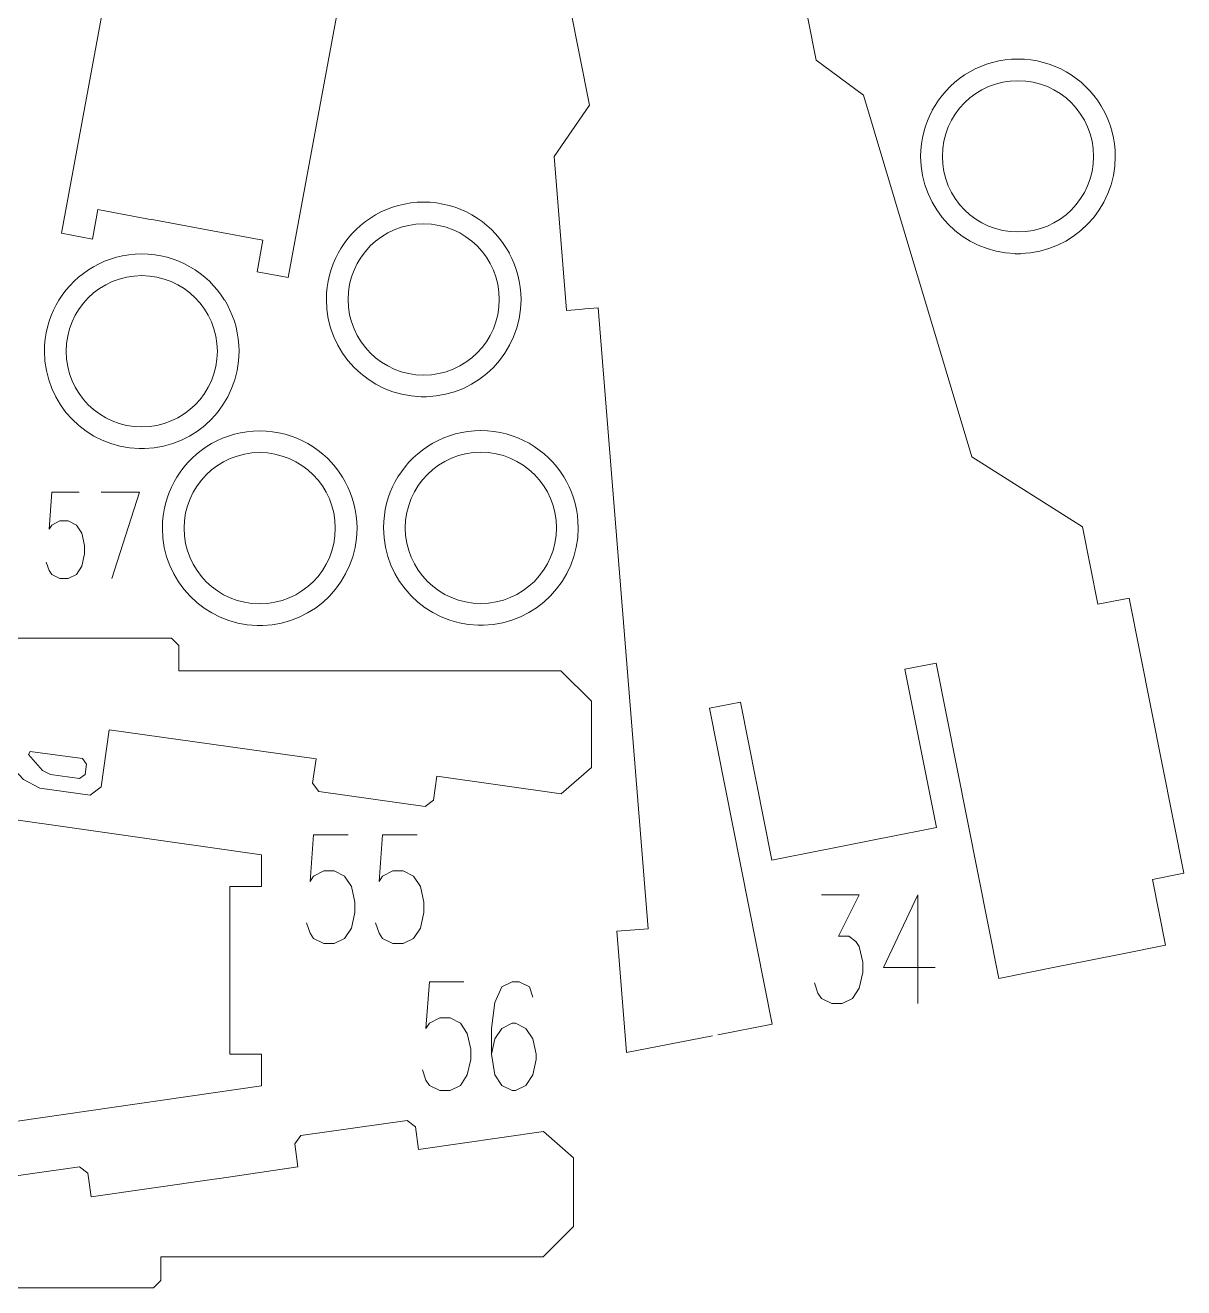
# Model space of a CAD drawing. Header units: millimetres. Extents: x -174 to 177, y -134 to 134.
# Drawn here: x 55.9 to 176.6, y -131.1 to 0.4 of the extents above; entities that cross this region are included whole.
import ezdxf

# ---------------------------------------------------------------- set-up
doc = ezdxf.new("R2010")
doc.units = ezdxf.units.MM
doc.header["$MEASUREMENT"] = 0
doc.layers.add('Layer 1', color=7, linetype='Continuous')

msp = doc.modelspace()

# ---------------------------------------------------------------- linework, layer by layer
at = {"layer": 'Layer 1', "lineweight": 9}
for points, knots in [([(67.8352, 51.3057), (67.8352, 51.3057), (66.4691, 51.398), (66.4691, 51.398), (66.4691, 51.398), (66.4691, 51.398), (66.4683, 51.3864), (66.4683, 51.3864), (66.4683, 51.3864), (66.4683, 51.3864), (66.467, 51.3866), (66.467, 51.3866), (66.467, 51.3866), (66.467, 51.3866), (65.3856, 35.3712), (65.3856, 35.3712), (65.3856, 35.3712), (65.3856, 35.3712), (69.165, 30.0549), (69.165, 30.0549), (69.165, 30.0549), (69.165, 30.0549), (59.6693, -21.305), (59.6693, -21.305), (59.6693, -21.305), (59.6693, -21.305), (62.9163, -21.9053), (62.9163, -21.9053), (62.9163, -21.9053), (62.9163, -21.9053), (63.4822, -18.8443), (63.4822, -18.8443), (63.4822, -18.8443), (63.4822, -18.8443), (68.7391, -19.8162), (68.7391, -19.8162)], [0, 0, 0, 0, 0.1, 0.1, 0.1, 0.1, 0.2, 0.2, 0.2, 0.2, 0.3, 0.3, 0.3, 0.3, 0.4, 0.4, 0.4, 0.4, 0.5, 0.5, 0.5, 0.5, 0.6, 0.6, 0.6, 0.6, 0.7, 0.7, 0.7, 0.7, 0.8, 0.8, 0.8, 0.8, 1, 1, 1, 1]), ([(120.2327, 43.2243), (120.2327, 43.2243), (125.476, 44.2666), (125.476, 44.2666), (125.476, 44.2666), (125.476, 44.2666), (124.8252, 47.5401), (124.8252, 47.5401), (124.8252, 47.5401), (124.8252, 47.5401), (128.0639, 48.1838), (128.0639, 48.1838), (128.0639, 48.1838), (128.0639, 48.1838), (138.2906, -3.2644), (138.2906, -3.2644), (138.2906, -3.2644), (138.2906, -3.2644), (143.2058, -6.9169), (143.2058, -6.9169), (143.2058, -6.9169), (143.2058, -6.9169), (148.6688, -25.1484), (148.6688, -25.1484)], [0, 0, 0, 0, 0.14285714, 0.14285714, 0.14285714, 0.14285714, 0.28571429, 0.28571429, 0.28571429, 0.28571429, 0.42857143, 0.42857143, 0.42857143, 0.42857143, 0.57142857, 0.57142857, 0.57142857, 0.57142857, 0.71428571, 0.71428571, 0.71428571, 0.71428571, 1, 1, 1, 1]), ([(113.6409, -29.2233), (113.6409, -29.2233), (112.2762, -29.3339), (112.2762, -29.3339), (112.2762, -29.3339), (112.2762, -29.3339), (112.2753, -29.3223), (112.2753, -29.3223), (112.2753, -29.3223), (112.2753, -29.3223), (112.274, -29.3225), (112.274, -29.3225), (112.274, -29.3225), (112.274, -29.3225), (110.9781, -13.323), (110.9781, -13.323), (110.9781, -13.323), (110.9781, -13.323), (114.6859, -7.9566), (114.6859, -7.9566), (114.6859, -7.9566), (114.6859, -7.9566), (104.503, 43.2715), (104.503, 43.2715), (104.503, 43.2715), (104.503, 43.2715), (107.7417, 43.9152), (107.7417, 43.9152), (107.7417, 43.9152), (107.7417, 43.9152), (108.3485, 40.8621), (108.3485, 40.8621), (108.3485, 40.8621), (108.3485, 40.8621), (113.5919, 41.9043), (113.5919, 41.9043)], [0, 0, 0, 0, 0.1, 0.1, 0.1, 0.1, 0.2, 0.2, 0.2, 0.2, 0.3, 0.3, 0.3, 0.3, 0.4, 0.4, 0.4, 0.4, 0.5, 0.5, 0.5, 0.5, 0.6, 0.6, 0.6, 0.6, 0.7, 0.7, 0.7, 0.7, 0.8, 0.8, 0.8, 0.8, 1, 1, 1, 1]), ([(75.397, -21.0471), (75.397, -21.0471), (80.6537, -22.019), (80.6537, -22.019), (80.6537, -22.019), (80.6537, -22.019), (80.0469, -25.3009), (80.0469, -25.3009), (80.0469, -25.3009), (80.0469, -25.3009), (83.2939, -25.9012), (83.2939, -25.9012), (83.2939, -25.9012), (83.2939, -25.9012), (92.8304, 25.6794), (92.8304, 25.6794), (92.8304, 25.6794), (92.8304, 25.6794), (97.6962, 29.3974), (97.6962, 29.3974), (97.6962, 29.3974), (97.6962, 29.3974), (100.0501, 37.6538), (100.0501, 37.6538)], [0, 0, 0, 0, 0.14285714, 0.14285714, 0.14285714, 0.14285714, 0.28571429, 0.28571429, 0.28571429, 0.28571429, 0.42857143, 0.42857143, 0.42857143, 0.42857143, 0.57142857, 0.57142857, 0.57142857, 0.57142857, 0.71428571, 0.71428571, 0.71428571, 0.71428571, 1, 1, 1, 1]), ([(167.9338, -7.9826), (166.1495, -5.0873), (162.9503, -3.1569), (159.2997, -3.1569), (159.2997, -3.1569), (155.6491, -3.1569), (152.4499, -5.0873), (150.6656, -7.9826)], [0, 0, 0, 0, 0.33333333, 0.33333333, 0.33333333, 0.33333333, 1, 1, 1, 1]), ([(167.1744, -13.292), (167.1744, -8.943), (163.6487, -5.4173), (159.2996, -5.4173), (159.2996, -5.4173), (154.9506, -5.4173), (151.425, -8.9429), (151.425, -13.2919), (151.425, -13.2919), (151.425, -17.6411), (154.9506, -21.1667), (159.2996, -21.1667), (159.2996, -21.1667), (163.6487, -21.1667), (167.1744, -17.6411), (167.1744, -13.292)], [0, 0, 0, 0, 0.2, 0.2, 0.2, 0.2, 0.4, 0.4, 0.4, 0.4, 0.6, 0.6, 0.6, 0.6, 1, 1, 1, 1]), ([(150.3837, -8.4689), (149.6062, -9.9031), (149.1646, -11.546), (149.1646, -13.292), (149.1646, -13.292), (149.1646, -18.7955), (153.551, -23.2742), (159.0186, -23.4231)], [0, 0, 0, 0, 0.33333333, 0.33333333, 0.33333333, 0.33333333, 1, 1, 1, 1]), ([(159.5808, -23.4231), (165.0484, -23.2742), (169.4348, -18.7955), (169.4348, -13.292), (169.4348, -13.292), (169.4348, -11.546), (168.9932, -9.9031), (168.2157, -8.4689)], [0, 0, 0, 0, 0.33333333, 0.33333333, 0.33333333, 0.33333333, 1, 1, 1, 1]), ([(106.0428, -22.8835), (104.2585, -19.9882), (101.0593, -18.0578), (97.4087, -18.0578), (97.4087, -18.0578), (93.7581, -18.0578), (90.5589, -19.9882), (88.7746, -22.8835)], [0, 0, 0, 0, 0.33333333, 0.33333333, 0.33333333, 0.33333333, 1, 1, 1, 1]), ([(105.2834, -28.1929), (105.2834, -23.8439), (101.7577, -20.3182), (97.4086, -20.3182), (97.4086, -20.3182), (93.0596, -20.3182), (89.534, -23.8438), (89.534, -28.1928), (89.534, -28.1928), (89.534, -32.542), (93.0596, -36.0676), (97.4086, -36.0676), (97.4086, -36.0676), (101.7577, -36.0676), (105.2834, -32.542), (105.2834, -28.1929)], [0, 0, 0, 0, 0.2, 0.2, 0.2, 0.2, 0.4, 0.4, 0.4, 0.4, 0.6, 0.6, 0.6, 0.6, 1, 1, 1, 1]), ([(76.6741, -28.281), (74.8898, -25.3857), (71.6906, -23.4553), (68.04, -23.4553), (68.04, -23.4553), (64.3894, -23.4553), (61.1902, -25.3857), (59.4059, -28.281)], [0, 0, 0, 0, 0.33333333, 0.33333333, 0.33333333, 0.33333333, 1, 1, 1, 1]), ([(88.4927, -23.3698), (87.7152, -24.804), (87.2736, -26.4469), (87.2736, -28.1929), (87.2736, -28.1929), (87.2736, -33.6964), (91.66, -38.1751), (97.1276, -38.324)], [0, 0, 0, 0, 0.33333333, 0.33333333, 0.33333333, 0.33333333, 1, 1, 1, 1]), ([(97.6898, -38.324), (103.1574, -38.1751), (107.5438, -33.6964), (107.5438, -28.1929), (107.5438, -28.1929), (107.5438, -26.4469), (107.1022, -24.804), (106.3247, -23.3698)], [0, 0, 0, 0, 0.33333333, 0.33333333, 0.33333333, 0.33333333, 1, 1, 1, 1]), ([(75.9147, -33.5904), (75.9147, -29.2414), (72.389, -25.7157), (68.0399, -25.7157), (68.0399, -25.7157), (63.6909, -25.7157), (60.1653, -29.2413), (60.1653, -33.5903), (60.1653, -33.5903), (60.1653, -37.9395), (63.6909, -41.4651), (68.0399, -41.4651), (68.0399, -41.4651), (72.389, -41.4651), (75.9147, -37.9395), (75.9147, -33.5904)], [0, 0, 0, 0, 0.2, 0.2, 0.2, 0.2, 0.4, 0.4, 0.4, 0.4, 0.6, 0.6, 0.6, 0.6, 1, 1, 1, 1]), ([(148.8302, -25.687), (148.8302, -25.687), (154.4884, -44.5701), (154.4884, -44.5701), (154.4884, -44.5701), (154.4884, -44.5701), (166.0261, -51.8785), (166.0261, -51.8785), (166.0261, -51.8785), (166.0261, -51.8785), (167.628, -59.9373), (167.628, -59.9373), (167.628, -59.9373), (167.628, -59.9373), (170.8775, -59.2914), (170.8775, -59.2914), (170.8775, -59.2914), (170.8775, -59.2914), (176.5702, -87.9298), (176.5702, -87.9298), (176.5702, -87.9298), (176.5702, -87.9298), (173.3207, -88.5758), (173.3207, -88.5758), (173.3207, -88.5758), (173.3207, -88.5758), (174.6812, -95.4201), (174.6812, -95.4201), (174.6812, -95.4201), (174.6812, -95.4201), (170.0029, -96.35), (170.0029, -96.35), (170.0029, -96.35), (170.0029, -96.35), (170.0062, -96.3611), (170.0062, -96.3611), (170.0062, -96.3611), (170.0062, -96.3611), (164.2037, -97.5146), (164.2037, -97.5146)], [0, 0, 0, 0, 0.09090909, 0.09090909, 0.09090909, 0.09090909, 0.18181818, 0.18181818, 0.18181818, 0.18181818, 0.27272727, 0.27272727, 0.27272727, 0.27272727, 0.36363636, 0.36363636, 0.36363636, 0.36363636, 0.45454545, 0.45454545, 0.45454545, 0.45454545, 0.54545455, 0.54545455, 0.54545455, 0.54545455, 0.63636364, 0.63636364, 0.63636364, 0.63636364, 0.72727273, 0.72727273, 0.72727273, 0.72727273, 0.81818182, 0.81818182, 0.81818182, 0.81818182, 1, 1, 1, 1]), ([(59.124, -28.7673), (58.3465, -30.2015), (57.9049, -31.8444), (57.9049, -33.5904), (57.9049, -33.5904), (57.9049, -39.0939), (62.2913, -43.5726), (67.7589, -43.7215)], [0, 0, 0, 0, 0.33333333, 0.33333333, 0.33333333, 0.33333333, 1, 1, 1, 1]), ([(68.3211, -43.7215), (73.7887, -43.5726), (78.1751, -39.0939), (78.1751, -33.5904), (78.1751, -33.5904), (78.1751, -31.8444), (77.7335, -30.2015), (76.956, -28.7673)], [0, 0, 0, 0, 0.33333333, 0.33333333, 0.33333333, 0.33333333, 1, 1, 1, 1]), ([(127.4923, -104.8629), (127.4923, -104.8629), (118.5339, -106.5928), (118.5339, -106.5928), (118.5339, -106.5928), (118.5339, -106.5928), (118.5328, -106.5811), (118.5328, -106.5811), (118.5328, -106.5811), (118.5328, -106.5811), (118.5316, -106.5814), (118.5316, -106.5814), (118.5316, -106.5814), (118.5316, -106.5814), (117.5115, -93.9875), (117.5115, -93.9875), (117.5115, -93.9875), (117.5115, -93.9875), (117.5129, -93.9874), (117.5129, -93.9874), (117.5129, -93.9874), (117.5129, -93.9874), (120.8027, -93.721), (120.8027, -93.721), (120.8027, -93.721), (120.8027, -93.721), (115.5661, -29.0674), (115.5661, -29.0674), (115.5661, -29.0674), (115.5661, -29.0674), (114.2014, -29.1779), (114.2014, -29.1779)], [0, 0, 0, 0, 0.11111111, 0.11111111, 0.11111111, 0.11111111, 0.22222222, 0.22222222, 0.22222222, 0.22222222, 0.33333333, 0.33333333, 0.33333333, 0.33333333, 0.44444444, 0.44444444, 0.44444444, 0.44444444, 0.55555556, 0.55555556, 0.55555556, 0.55555556, 0.66666667, 0.66666667, 0.66666667, 0.66666667, 0.77777778, 0.77777778, 0.77777778, 0.77777778, 1, 1, 1, 1]), ([(88.9598, -46.7059), (87.1755, -43.8106), (83.9763, -41.8802), (80.3257, -41.8802), (80.3257, -41.8802), (76.6751, -41.8802), (73.4759, -43.8106), (71.6916, -46.7059)], [0, 0, 0, 0, 0.33333333, 0.33333333, 0.33333333, 0.33333333, 1, 1, 1, 1]), ([(111.996, -46.6696), (110.2117, -43.7743), (107.0125, -41.8439), (103.3619, -41.8439), (103.3619, -41.8439), (99.7113, -41.8439), (96.5121, -43.7743), (94.7278, -46.6696)], [0, 0, 0, 0, 0.33333333, 0.33333333, 0.33333333, 0.33333333, 1, 1, 1, 1]), ([(88.2004, -52.0153), (88.2004, -47.6663), (84.6747, -44.1406), (80.3256, -44.1406), (80.3256, -44.1406), (75.9766, -44.1406), (72.451, -47.6662), (72.451, -52.0152), (72.451, -52.0152), (72.451, -56.3644), (75.9766, -59.89), (80.3256, -59.89), (80.3256, -59.89), (84.6747, -59.89), (88.2004, -56.3644), (88.2004, -52.0153)], [0, 0, 0, 0, 0.2, 0.2, 0.2, 0.2, 0.4, 0.4, 0.4, 0.4, 0.6, 0.6, 0.6, 0.6, 1, 1, 1, 1]), ([(111.2366, -51.979), (111.2366, -47.63), (107.7109, -44.1043), (103.3618, -44.1043), (103.3618, -44.1043), (99.0128, -44.1043), (95.4872, -47.6299), (95.4872, -51.9789), (95.4872, -51.9789), (95.4872, -56.3281), (99.0128, -59.8537), (103.3618, -59.8537), (103.3618, -59.8537), (107.7109, -59.8537), (111.2366, -56.3281), (111.2366, -51.979)], [0, 0, 0, 0, 0.2, 0.2, 0.2, 0.2, 0.4, 0.4, 0.4, 0.4, 0.6, 0.6, 0.6, 0.6, 1, 1, 1, 1]), ([(71.4097, -47.1922), (70.6322, -48.6264), (70.1906, -50.2693), (70.1906, -52.0153), (70.1906, -52.0153), (70.1906, -57.5188), (74.577, -61.9975), (80.0446, -62.1464)], [0, 0, 0, 0, 0.33333333, 0.33333333, 0.33333333, 0.33333333, 1, 1, 1, 1]), ([(80.6068, -62.1464), (86.0744, -61.9975), (90.4608, -57.5188), (90.4608, -52.0153), (90.4608, -52.0153), (90.4608, -50.2693), (90.0192, -48.6264), (89.2417, -47.1922)], [0, 0, 0, 0, 0.33333333, 0.33333333, 0.33333333, 0.33333333, 1, 1, 1, 1]), ([(94.4459, -47.1559), (93.6684, -48.5901), (93.2268, -50.233), (93.2268, -51.979), (93.2268, -51.979), (93.2268, -57.4825), (97.6132, -61.9612), (103.0808, -62.1101)], [0, 0, 0, 0, 0.33333333, 0.33333333, 0.33333333, 0.33333333, 1, 1, 1, 1]), ([(103.643, -62.1101), (109.1106, -61.9612), (113.497, -57.4825), (113.497, -51.979), (113.497, -51.979), (113.497, -50.233), (113.0554, -48.5901), (112.2779, -47.1559)], [0, 0, 0, 0, 0.33333333, 0.33333333, 0.33333333, 0.33333333, 1, 1, 1, 1]), ([(71.9011, -65.2066), (71.9011, -65.2066), (71.9011, -64.2091), (71.9011, -64.2091), (71.9011, -64.2091), (71.9011, -64.2091), (71.1391, -63.447), (71.1391, -63.447), (71.1391, -63.447), (71.1391, -63.447), (41.4949, -63.447), (41.4949, -63.447), (41.4949, -63.447), (41.4949, -63.447), (41.4949, -66.8648), (41.4949, -66.8648), (41.4949, -66.8648), (41.4949, -66.8648), (21.3429, -66.8647), (21.3429, -66.8647), (21.3429, -66.8647), (21.3429, -66.8647), (52.0797, -71.2147), (52.0797, -71.2147), (52.0797, -71.2147), (52.0797, -71.2147), (51.9656, -72.0211), (51.9656, -72.0211)], [0, 0, 0, 0, 0.125, 0.125, 0.125, 0.125, 0.25, 0.25, 0.25, 0.25, 0.375, 0.375, 0.375, 0.375, 0.5, 0.5, 0.5, 0.5, 0.625, 0.625, 0.625, 0.625, 0.75, 0.75, 0.75, 0.75, 1, 1, 1, 1]), ([(114.8817, -70.6092), (114.8817, -70.6092), (114.8817, -70.0398), (114.8817, -70.0398), (114.8817, -70.0398), (114.8817, -70.0398), (111.7067, -66.8648), (111.7067, -66.8648), (111.7067, -66.8648), (111.7067, -66.8648), (71.9011, -66.8648), (71.9011, -66.8648), (71.9011, -66.8648), (71.9011, -66.8648), (71.9011, -65.7688), (71.9011, -65.7688)], [0, 0, 0, 0, 0.2, 0.2, 0.2, 0.2, 0.4, 0.4, 0.4, 0.4, 0.6, 0.6, 0.6, 0.6, 1, 1, 1, 1]), ([(163.6523, -97.6242), (163.6523, -97.6242), (157.2983, -98.8872), (157.2983, -98.8872), (157.2983, -98.8872), (157.2983, -98.8872), (150.7737, -66.0637), (150.7737, -66.0637), (150.7737, -66.0637), (150.7737, -66.0637), (147.5351, -66.7074), (147.5351, -66.7074), (147.5351, -66.7074), (147.5351, -66.7074), (150.8068, -83.1668), (150.8068, -83.1668), (150.8068, -83.1668), (150.8068, -83.1668), (145.5636, -84.209), (145.5636, -84.209)], [0, 0, 0, 0, 0.16666667, 0.16666667, 0.16666667, 0.16666667, 0.33333333, 0.33333333, 0.33333333, 0.33333333, 0.5, 0.5, 0.5, 0.5, 0.66666667, 0.66666667, 0.66666667, 0.66666667, 1, 1, 1, 1]), ([(138.9227, -85.5291), (138.9227, -85.5291), (133.6794, -86.5714), (133.6794, -86.5714), (133.6794, -86.5714), (133.6794, -86.5714), (130.4077, -70.1119), (130.4077, -70.1119), (130.4077, -70.1119), (130.4077, -70.1119), (127.169, -70.7558), (127.169, -70.7558), (127.169, -70.7558), (127.169, -70.7558), (133.7101, -103.6622), (133.7101, -103.6622), (133.7101, -103.6622), (133.7101, -103.6622), (128.0443, -104.7563), (128.0443, -104.7563)], [0, 0, 0, 0, 0.16666667, 0.16666667, 0.16666667, 0.16666667, 0.33333333, 0.33333333, 0.33333333, 0.33333333, 0.5, 0.5, 0.5, 0.5, 0.66666667, 0.66666667, 0.66666667, 0.66666667, 1, 1, 1, 1]), ([(77.2265, -94.662), (77.2265, -94.662), (77.2265, -89.3162), (77.2265, -89.3162), (77.2265, -89.3162), (77.2265, -89.3162), (80.5238, -89.3162), (80.5238, -89.3162), (80.5238, -89.3162), (80.5238, -89.3162), (80.5238, -86.0142), (80.5238, -86.0142), (80.5238, -86.0142), (80.5238, -86.0142), (49.7872, -81.6641), (49.7872, -81.6641), (49.7872, -81.6641), (49.7872, -81.6641), (50.1428, -79.153), (50.1428, -79.153), (50.1428, -79.153), (50.1428, -79.153), (49.4952, -78.2917), (49.4952, -78.2917), (49.4952, -78.2917), (49.4952, -78.2917), (38.4296, -76.7247), (38.4296, -76.7247), (38.4296, -76.7247), (38.4296, -76.7247), (37.5683, -77.3723), (37.5683, -77.3723), (37.5683, -77.3723), (37.5683, -77.3723), (37.2125, -79.8845), (37.2125, -79.8845), (37.2125, -79.8845), (37.2125, -79.8845), (15.6738, -76.8362), (15.6738, -76.8362), (15.6738, -76.8362), (15.6738, -76.8362), (16.0298, -74.3223), (16.0298, -74.3223), (16.0298, -74.3223), (16.0298, -74.3223), (15.3822, -73.461), (15.3822, -73.461), (15.3822, -73.461), (15.3822, -73.461), (4.3166, -71.894), (4.3166, -71.894), (4.3166, -71.894), (4.3166, -71.894), (3.4553, -72.5416), (3.4553, -72.5416), (3.4553, -72.5416), (3.4553, -72.5416), (3.0991, -75.0565), (3.0991, -75.0565), (3.0991, -75.0565), (3.0991, -75.0565), (-9.8711, -73.2209), (-9.8711, -73.2209), (-9.8711, -73.2209), (-9.8711, -73.2209), (-13.0147, -75.951), (-13.0147, -75.951), (-13.0147, -75.951), (-13.0147, -75.951), (-13.0147, -79.3276), (-13.0147, -79.3276)], [0, 0, 0, 0, 0.05263158, 0.05263158, 0.05263158, 0.05263158, 0.10526316, 0.10526316, 0.10526316, 0.10526316, 0.15789474, 0.15789474, 0.15789474, 0.15789474, 0.21052632, 0.21052632, 0.21052632, 0.21052632, 0.26315789, 0.26315789, 0.26315789, 0.26315789, 0.31578947, 0.31578947, 0.31578947, 0.31578947, 0.36842105, 0.36842105, 0.36842105, 0.36842105, 0.42105263, 0.42105263, 0.42105263, 0.42105263, 0.47368421, 0.47368421, 0.47368421, 0.47368421, 0.52631579, 0.52631579, 0.52631579, 0.52631579, 0.57894737, 0.57894737, 0.57894737, 0.57894737, 0.63157895, 0.63157895, 0.63157895, 0.63157895, 0.68421053, 0.68421053, 0.68421053, 0.68421053, 0.73684211, 0.73684211, 0.73684211, 0.73684211, 0.78947368, 0.78947368, 0.78947368, 0.78947368, 0.84210526, 0.84210526, 0.84210526, 0.84210526, 0.89473684, 0.89473684, 0.89473684, 0.89473684, 1, 1, 1, 1]), ([(51.8868, -72.5777), (51.8868, -72.5777), (51.7241, -73.726), (51.7241, -73.726), (51.7241, -73.726), (51.7241, -73.726), (52.3717, -74.5872), (52.3717, -74.5872), (52.3717, -74.5872), (52.3717, -74.5872), (55.7271, -78.185), (55.7271, -78.185), (55.7271, -78.185), (55.7271, -78.185), (57.426, -79.0706), (57.426, -79.0706), (57.426, -79.0706), (57.426, -79.0706), (62.6628, -79.8121), (62.6628, -79.8121), (62.6628, -79.8121), (62.6628, -79.8121), (63.8111, -78.9487), (63.8111, -78.9487), (63.8111, -78.9487), (63.8111, -78.9487), (64.6544, -72.9944), (64.6544, -72.9944), (64.6544, -72.9944), (64.6544, -72.9944), (86.193, -76.0428), (86.193, -76.0428), (86.193, -76.0428), (86.193, -76.0428), (85.8371, -78.5567), (85.8371, -78.5567), (85.8371, -78.5567), (85.8371, -78.5567), (86.4847, -79.418), (86.4847, -79.418), (86.4847, -79.418), (86.4847, -79.418), (97.5503, -80.985), (97.5503, -80.985), (97.5503, -80.985), (97.5503, -80.985), (98.4115, -80.3374), (98.4115, -80.3374), (98.4115, -80.3374), (98.4115, -80.3374), (98.7677, -77.8224), (98.7677, -77.8224), (98.7677, -77.8224), (98.7677, -77.8224), (111.738, -79.6581), (111.738, -79.6581), (111.738, -79.6581), (111.738, -79.6581), (114.8817, -76.928), (114.8817, -76.928), (114.8817, -76.928), (114.8817, -76.928), (114.8817, -76.0291), (114.8817, -76.0291)], [0, 0, 0, 0, 0.05882353, 0.05882353, 0.05882353, 0.05882353, 0.11764706, 0.11764706, 0.11764706, 0.11764706, 0.17647059, 0.17647059, 0.17647059, 0.17647059, 0.23529412, 0.23529412, 0.23529412, 0.23529412, 0.29411765, 0.29411765, 0.29411765, 0.29411765, 0.35294118, 0.35294118, 0.35294118, 0.35294118, 0.41176471, 0.41176471, 0.41176471, 0.41176471, 0.47058824, 0.47058824, 0.47058824, 0.47058824, 0.52941176, 0.52941176, 0.52941176, 0.52941176, 0.58823529, 0.58823529, 0.58823529, 0.58823529, 0.64705882, 0.64705882, 0.64705882, 0.64705882, 0.70588235, 0.70588235, 0.70588235, 0.70588235, 0.76470588, 0.76470588, 0.76470588, 0.76470588, 0.82352941, 0.82352941, 0.82352941, 0.82352941, 0.88235294, 0.88235294, 0.88235294, 0.88235294, 1, 1, 1, 1]), ([(61.8526, -75.9969), (61.8526, -75.9969), (62.2888, -76.5678), (62.2888, -76.5678), (62.2888, -76.5678), (62.2888, -76.5678), (62.1444, -77.6466), (62.1444, -77.6466), (62.1444, -77.6466), (62.1444, -77.6466), (61.5735, -78.0827), (61.5735, -78.0827), (61.5735, -78.0827), (61.5735, -78.0827), (58.5337, -77.6759), (58.5337, -77.6759), (58.5337, -77.6759), (58.5337, -77.6759), (57.6942, -77.2275), (57.6942, -77.2275), (57.6942, -77.2275), (57.6942, -77.2275), (56.2432, -75.5822), (56.2432, -75.5822), (56.2432, -75.5822), (56.2432, -75.5822), (56.4107, -75.2685), (56.4107, -75.2685), (56.4107, -75.2685), (56.4107, -75.2685), (61.8526, -75.9969), (61.8526, -75.9969)], [0, 0, 0, 0, 0.11111111, 0.11111111, 0.11111111, 0.11111111, 0.22222222, 0.22222222, 0.22222222, 0.22222222, 0.33333333, 0.33333333, 0.33333333, 0.33333333, 0.44444444, 0.44444444, 0.44444444, 0.44444444, 0.55555556, 0.55555556, 0.55555556, 0.55555556, 0.66666667, 0.66666667, 0.66666667, 0.66666667, 0.77777778, 0.77777778, 0.77777778, 0.77777778, 1, 1, 1, 1]), ([(-13.0147, -116.7672), (-13.0147, -116.7672), (-13.0147, -120.4138), (-13.0147, -120.4138), (-13.0147, -120.4138), (-13.0147, -120.4138), (-9.8723, -123.135), (-9.8723, -123.135), (-9.8723, -123.135), (-9.8723, -123.135), (3.1182, -121.259), (3.1182, -121.259), (3.1182, -121.259), (3.1182, -121.259), (3.4557, -123.6421), (3.4557, -123.6421), (3.4557, -123.6421), (3.4557, -123.6421), (4.317, -124.2898), (4.317, -124.2898), (4.317, -124.2898), (4.317, -124.2898), (15.3826, -122.7228), (15.3826, -122.7228), (15.3826, -122.7228), (15.3826, -122.7228), (16.0302, -121.8615), (16.0302, -121.8615), (16.0302, -121.8615), (16.0302, -121.8615), (15.6878, -119.4437), (15.6878, -119.4437), (15.6878, -119.4437), (15.6878, -119.4437), (37.2179, -116.3345), (37.2179, -116.3345), (37.2179, -116.3345), (37.2179, -116.3345), (37.5686, -118.8114), (37.5686, -118.8114), (37.5686, -118.8114), (37.5686, -118.8114), (38.43, -119.4591), (38.43, -119.4591), (38.43, -119.4591), (38.43, -119.4591), (49.4956, -117.8921), (49.4956, -117.8921), (49.4956, -117.8921), (49.4956, -117.8921), (50.1432, -117.0308), (50.1432, -117.0308), (50.1432, -117.0308), (50.1432, -117.0308), (49.7875, -114.5193), (49.7875, -114.5193), (49.7875, -114.5193), (49.7875, -114.5193), (80.5238, -110.0806), (80.5238, -110.0806), (80.5238, -110.0806), (80.5238, -110.0806), (80.5238, -106.7786), (80.5238, -106.7786), (80.5238, -106.7786), (80.5238, -106.7786), (77.2265, -106.7786), (77.2265, -106.7786), (77.2265, -106.7786), (77.2265, -106.7786), (77.2265, -101.4328), (77.2265, -101.4328)], [0, 0, 0, 0, 0.05263158, 0.05263158, 0.05263158, 0.05263158, 0.10526316, 0.10526316, 0.10526316, 0.10526316, 0.15789474, 0.15789474, 0.15789474, 0.15789474, 0.21052632, 0.21052632, 0.21052632, 0.21052632, 0.26315789, 0.26315789, 0.26315789, 0.26315789, 0.31578947, 0.31578947, 0.31578947, 0.31578947, 0.36842105, 0.36842105, 0.36842105, 0.36842105, 0.42105263, 0.42105263, 0.42105263, 0.42105263, 0.47368421, 0.47368421, 0.47368421, 0.47368421, 0.52631579, 0.52631579, 0.52631579, 0.52631579, 0.57894737, 0.57894737, 0.57894737, 0.57894737, 0.63157895, 0.63157895, 0.63157895, 0.63157895, 0.68421053, 0.68421053, 0.68421053, 0.68421053, 0.73684211, 0.73684211, 0.73684211, 0.73684211, 0.78947368, 0.78947368, 0.78947368, 0.78947368, 0.84210526, 0.84210526, 0.84210526, 0.84210526, 0.89473684, 0.89473684, 0.89473684, 0.89473684, 1, 1, 1, 1]), ([(76.1251, -119.7104), (76.1251, -119.7104), (84.3124, -118.528), (84.3124, -118.528), (84.3124, -118.528), (84.3124, -118.528), (83.97, -116.1103), (83.97, -116.1103), (83.97, -116.1103), (83.97, -116.1103), (84.6176, -115.249), (84.6176, -115.249), (84.6176, -115.249), (84.6176, -115.249), (95.6832, -113.682), (95.6832, -113.682), (95.6832, -113.682), (95.6832, -113.682), (96.5445, -114.3296), (96.5445, -114.3296), (96.5445, -114.3296), (96.5445, -114.3296), (96.882, -116.7128), (96.882, -116.7128), (96.882, -116.7128), (96.882, -116.7128), (109.8725, -114.8368), (109.8725, -114.8368), (109.8725, -114.8368), (109.8725, -114.8368), (113.0149, -117.558), (113.0149, -117.558), (113.0149, -117.558), (113.0149, -117.558), (113.0149, -118.0246), (113.0149, -118.0246)], [0, 0, 0, 0, 0.1, 0.1, 0.1, 0.1, 0.2, 0.2, 0.2, 0.2, 0.3, 0.3, 0.3, 0.3, 0.4, 0.4, 0.4, 0.4, 0.5, 0.5, 0.5, 0.5, 0.6, 0.6, 0.6, 0.6, 0.7, 0.7, 0.7, 0.7, 0.8, 0.8, 0.8, 0.8, 1, 1, 1, 1]), ([(39.6285, -128.7825), (39.6285, -128.7825), (39.6285, -127.8911), (39.6285, -127.8911), (39.6285, -127.8911), (39.6285, -127.8911), (19.4767, -127.8911), (19.4767, -127.8911), (19.4767, -127.8911), (19.4767, -127.8911), (50.2128, -123.4524), (50.2128, -123.4524), (50.2128, -123.4524), (50.2128, -123.4524), (49.8572, -120.941), (49.8572, -120.941), (49.8572, -120.941), (49.8572, -120.941), (50.5048, -120.0797), (50.5048, -120.0797), (50.5048, -120.0797), (50.5048, -120.0797), (61.5704, -118.5127), (61.5704, -118.5127), (61.5704, -118.5127), (61.5704, -118.5127), (62.4317, -119.1603), (62.4317, -119.1603), (62.4317, -119.1603), (62.4317, -119.1603), (62.7825, -121.6372), (62.7825, -121.6372), (62.7825, -121.6372), (62.7825, -121.6372), (75.5687, -119.7907), (75.5687, -119.7907)], [0, 0, 0, 0, 0.1, 0.1, 0.1, 0.1, 0.2, 0.2, 0.2, 0.2, 0.3, 0.3, 0.3, 0.3, 0.4, 0.4, 0.4, 0.4, 0.5, 0.5, 0.5, 0.5, 0.6, 0.6, 0.6, 0.6, 0.7, 0.7, 0.7, 0.7, 0.8, 0.8, 0.8, 0.8, 1, 1, 1, 1]), ([(113.0149, -124.2753), (113.0149, -124.2753), (113.0149, -124.7161), (113.0149, -124.7161), (113.0149, -124.7161), (113.0149, -124.7161), (109.8399, -127.8911), (109.8399, -127.8911), (109.8399, -127.8911), (109.8399, -127.8911), (70.0345, -127.8911), (70.0345, -127.8911), (70.0345, -127.8911), (70.0345, -127.8911), (70.0345, -130.3396), (70.0345, -130.3396), (70.0345, -130.3396), (70.0345, -130.3396), (69.2725, -131.1016), (69.2725, -131.1016), (69.2725, -131.1016), (69.2725, -131.1016), (39.6285, -131.1016), (39.6285, -131.1016), (39.6285, -131.1016), (39.6285, -131.1016), (39.6285, -129.3447), (39.6285, -129.3447)], [0, 0, 0, 0, 0.125, 0.125, 0.125, 0.125, 0.25, 0.25, 0.25, 0.25, 0.375, 0.375, 0.375, 0.375, 0.5, 0.5, 0.5, 0.5, 0.625, 0.625, 0.625, 0.625, 0.75, 0.75, 0.75, 0.75, 1, 1, 1, 1])]:
    msp.add_open_spline(points, degree=3, knots=knots, dxfattribs=at)
at = {"layer": 'Layer 1', "color": 1, "lineweight": 9}
for points in [[(150.663, -7.981), (150.663, -7.981), (150.3819, -8.4679), (150.3819, -8.4679)], [(168.2175, -8.4679), (168.2175, -8.4679), (167.9364, -7.981), (167.9364, -7.981)], [(68.739, -19.8162), (68.739, -19.8162), (69.2919, -19.9184), (69.2919, -19.9184)], [(74.8441, -20.945), (74.8441, -20.945), (75.397, -21.0472), (75.397, -21.0472)], [(88.772, -22.8819), (88.772, -22.8819), (88.4909, -23.3688), (88.4909, -23.3688)], [(106.3265, -23.3688), (106.3265, -23.3688), (106.0454, -22.8819), (106.0454, -22.8819)], [(159.0186, -23.4271), (159.0186, -23.4271), (159.5808, -23.4271), (159.5808, -23.4271)], [(148.6687, -25.1485), (148.6687, -25.1485), (148.8303, -25.6869), (148.8303, -25.6869)], [(59.4033, -28.2794), (59.4033, -28.2794), (59.1222, -28.7663), (59.1222, -28.7663)], [(76.9578, -28.7663), (76.9578, -28.7663), (76.6767, -28.2794), (76.6767, -28.2794)], [(113.641, -29.2234), (113.641, -29.2234), (114.2014, -29.178), (114.2014, -29.178)], [(97.1276, -38.328), (97.1276, -38.328), (97.6898, -38.328), (97.6898, -38.328)], [(67.7589, -43.7255), (67.7589, -43.7255), (68.3211, -43.7255), (68.3211, -43.7255)], [(71.689, -46.7043), (71.689, -46.7043), (71.4079, -47.1912), (71.4079, -47.1912)], [(89.2435, -47.1912), (89.2435, -47.1912), (88.9624, -46.7043), (88.9624, -46.7043)], [(94.7252, -46.668), (94.7252, -46.668), (94.4441, -47.1549), (94.4441, -47.1549)], [(112.2797, -47.1549), (112.2797, -47.1549), (111.9986, -46.668), (111.9986, -46.668)], [(80.0446, -62.1504), (80.0446, -62.1504), (80.6068, -62.1504), (80.6068, -62.1504)], [(103.0808, -62.1141), (103.0808, -62.1141), (103.643, -62.1141), (103.643, -62.1141)], [(71.9011, -65.7688), (71.9011, -65.7688), (71.9011, -65.2066), (71.9011, -65.2066)], [(114.8817, -71.1714), (114.8817, -71.1714), (114.8817, -70.6092), (114.8817, -70.6092)], [(114.8817, -76.0291), (114.8817, -76.0291), (114.8817, -75.4669), (114.8817, -75.4669)], [(138.9227, -85.5291), (138.9227, -85.5291), (139.4741, -85.4195), (139.4741, -85.4195)], [(145.0122, -84.3186), (145.0122, -84.3186), (145.5636, -84.209), (145.5636, -84.209)], [(148.8878, -90.1853), (148.8878, -90.1853), (148.8878, -101.515), (148.8878, -101.515)], [(77.2265, -95.2242), (77.2265, -95.2242), (77.2265, -94.662), (77.2265, -94.662)], [(163.6523, -97.6242), (163.6523, -97.6242), (164.2035, -97.5137), (164.2035, -97.5137)], [(77.2265, -101.4328), (77.2265, -101.4328), (77.2265, -100.8706), (77.2265, -100.8706)], [(113.0149, -118.5868), (113.0149, -118.5868), (113.0149, -118.0246), (113.0149, -118.0246)], [(75.5687, -119.7908), (75.5687, -119.7908), (76.1251, -119.7104), (76.1251, -119.7104)], [(113.0149, -124.2753), (113.0149, -124.2753), (113.0149, -123.7131), (113.0149, -123.7131)]]:
    msp.add_open_spline(points, degree=3, dxfattribs=at)
at = {"layer": 'Layer 1', "lineweight": 9}
for points in [[(69.2919, -19.9184), (69.2919, -19.9184), (74.8442, -20.9449), (74.8442, -20.9449)], [(114.8817, -75.4669), (114.8817, -75.4669), (114.8817, -71.1714), (114.8817, -71.1714)], [(145.0122, -84.3186), (145.0122, -84.3186), (139.4741, -85.4195), (139.4741, -85.4195)], [(77.2265, -100.8706), (77.2265, -100.8706), (77.2265, -95.2242), (77.2265, -95.2242)], [(113.0149, -118.5868), (113.0149, -118.5868), (113.0149, -123.7131), (113.0149, -123.7131)]]:
    msp.add_open_spline(points, degree=3, dxfattribs=at)
at = {"layer": 'Layer 1', "color": 1, "lineweight": 9}
for points, knots in [([(61.5142, -48.2647), (61.5142, -48.2647), (58.6654, -48.2647), (58.6654, -48.2647), (58.6654, -48.2647), (58.6654, -48.2647), (58.3831, -52.1205), (58.3831, -52.1205), (58.3831, -52.1205), (58.3831, -52.1205), (58.6654, -51.6963), (58.6654, -51.6963), (58.6654, -51.6963), (58.6654, -51.6963), (59.5209, -51.2594), (59.5209, -51.2594), (59.5209, -51.2594), (59.5209, -51.2594), (60.3764, -51.2594), (60.3764, -51.2594), (60.3764, -51.2594), (60.3764, -51.2594), (61.2319, -51.6963), (61.2319, -51.6963), (61.2319, -51.6963), (61.2319, -51.6963), (61.8051, -52.5446), (61.8051, -52.5446), (61.8051, -52.5446), (61.8051, -52.5446), (62.0874, -53.8299), (62.0874, -53.8299), (62.0874, -53.8299), (62.0874, -53.8299), (62.0874, -54.691), (62.0874, -54.691), (62.0874, -54.691), (62.0874, -54.691), (61.8051, -55.9763), (61.8051, -55.9763), (61.8051, -55.9763), (61.8051, -55.9763), (61.2319, -56.8374), (61.2319, -56.8374), (61.2319, -56.8374), (61.2319, -56.8374), (60.3764, -57.2616), (60.3764, -57.2616), (60.3764, -57.2616), (60.3764, -57.2616), (59.5209, -57.2616), (59.5209, -57.2616), (59.5209, -57.2616), (59.5209, -57.2616), (58.6654, -56.8374), (58.6654, -56.8374), (58.6654, -56.8374), (58.6654, -56.8374), (58.3831, -56.4004), (58.3831, -56.4004), (58.3831, -56.4004), (58.3831, -56.4004), (58.0922, -55.5521), (58.0922, -55.5521)], [0, 0, 0, 0, 0.05882353, 0.05882353, 0.05882353, 0.05882353, 0.11764706, 0.11764706, 0.11764706, 0.11764706, 0.17647059, 0.17647059, 0.17647059, 0.17647059, 0.23529412, 0.23529412, 0.23529412, 0.23529412, 0.29411765, 0.29411765, 0.29411765, 0.29411765, 0.35294118, 0.35294118, 0.35294118, 0.35294118, 0.41176471, 0.41176471, 0.41176471, 0.41176471, 0.47058824, 0.47058824, 0.47058824, 0.47058824, 0.52941176, 0.52941176, 0.52941176, 0.52941176, 0.58823529, 0.58823529, 0.58823529, 0.58823529, 0.64705882, 0.64705882, 0.64705882, 0.64705882, 0.70588235, 0.70588235, 0.70588235, 0.70588235, 0.76470588, 0.76470588, 0.76470588, 0.76470588, 0.82352941, 0.82352941, 0.82352941, 0.82352941, 0.88235294, 0.88235294, 0.88235294, 0.88235294, 1, 1, 1, 1]), ([(63.7984, -48.2647), (63.7984, -48.2647), (67.7935, -48.2647), (67.7935, -48.2647), (67.7935, -48.2647), (67.7935, -48.2647), (64.9362, -57.2616), (64.9362, -57.2616)], [0, 0, 0, 0, 0.33333333, 0.33333333, 0.33333333, 0.33333333, 1, 1, 1, 1]), ([(89.5261, -83.9347), (89.5261, -83.9347), (85.9386, -83.9347), (85.9386, -83.9347), (85.9386, -83.9347), (85.9386, -83.9347), (85.5831, -88.7903), (85.5831, -88.7903), (85.5831, -88.7903), (85.5831, -88.7903), (85.9386, -88.2562), (85.9386, -88.2562), (85.9386, -88.2562), (85.9386, -88.2562), (87.0159, -87.7059), (87.0159, -87.7059), (87.0159, -87.7059), (87.0159, -87.7059), (88.0933, -87.7059), (88.0933, -87.7059), (88.0933, -87.7059), (88.0933, -87.7059), (89.1706, -88.2562), (89.1706, -88.2562), (89.1706, -88.2562), (89.1706, -88.2562), (89.8924, -89.3244), (89.8924, -89.3244), (89.8924, -89.3244), (89.8924, -89.3244), (90.2479, -90.943), (90.2479, -90.943), (90.2479, -90.943), (90.2479, -90.943), (90.2479, -92.0274), (90.2479, -92.0274), (90.2479, -92.0274), (90.2479, -92.0274), (89.8924, -93.6459), (89.8924, -93.6459), (89.8924, -93.6459), (89.8924, -93.6459), (89.1706, -94.7304), (89.1706, -94.7304), (89.1706, -94.7304), (89.1706, -94.7304), (88.0933, -95.2645), (88.0933, -95.2645), (88.0933, -95.2645), (88.0933, -95.2645), (87.0159, -95.2645), (87.0159, -95.2645), (87.0159, -95.2645), (87.0159, -95.2645), (85.9386, -94.7304), (85.9386, -94.7304), (85.9386, -94.7304), (85.9386, -94.7304), (85.5831, -94.1801), (85.5831, -94.1801), (85.5831, -94.1801), (85.5831, -94.1801), (85.2168, -93.1118), (85.2168, -93.1118)], [0, 0, 0, 0, 0.05882353, 0.05882353, 0.05882353, 0.05882353, 0.11764706, 0.11764706, 0.11764706, 0.11764706, 0.17647059, 0.17647059, 0.17647059, 0.17647059, 0.23529412, 0.23529412, 0.23529412, 0.23529412, 0.29411765, 0.29411765, 0.29411765, 0.29411765, 0.35294118, 0.35294118, 0.35294118, 0.35294118, 0.41176471, 0.41176471, 0.41176471, 0.41176471, 0.47058824, 0.47058824, 0.47058824, 0.47058824, 0.52941176, 0.52941176, 0.52941176, 0.52941176, 0.58823529, 0.58823529, 0.58823529, 0.58823529, 0.64705882, 0.64705882, 0.64705882, 0.64705882, 0.70588235, 0.70588235, 0.70588235, 0.70588235, 0.76470588, 0.76470588, 0.76470588, 0.76470588, 0.82352941, 0.82352941, 0.82352941, 0.82352941, 0.88235294, 0.88235294, 0.88235294, 0.88235294, 1, 1, 1, 1]), ([(96.7119, -83.9347), (96.7119, -83.9347), (93.1244, -83.9347), (93.1244, -83.9347), (93.1244, -83.9347), (93.1244, -83.9347), (92.7581, -88.7903), (92.7581, -88.7903), (92.7581, -88.7903), (92.7581, -88.7903), (93.1244, -88.2562), (93.1244, -88.2562), (93.1244, -88.2562), (93.1244, -88.2562), (94.2017, -87.7059), (94.2017, -87.7059), (94.2017, -87.7059), (94.2017, -87.7059), (95.2791, -87.7059), (95.2791, -87.7059), (95.2791, -87.7059), (95.2791, -87.7059), (96.3563, -88.2562), (96.3563, -88.2562), (96.3563, -88.2562), (96.3563, -88.2562), (97.0674, -89.3244), (97.0674, -89.3244), (97.0674, -89.3244), (97.0674, -89.3244), (97.4337, -90.943), (97.4337, -90.943), (97.4337, -90.943), (97.4337, -90.943), (97.4337, -92.0274), (97.4337, -92.0274), (97.4337, -92.0274), (97.4337, -92.0274), (97.0674, -93.6459), (97.0674, -93.6459), (97.0674, -93.6459), (97.0674, -93.6459), (96.3563, -94.7304), (96.3563, -94.7304), (96.3563, -94.7304), (96.3563, -94.7304), (95.2791, -95.2645), (95.2791, -95.2645), (95.2791, -95.2645), (95.2791, -95.2645), (94.2017, -95.2645), (94.2017, -95.2645), (94.2017, -95.2645), (94.2017, -95.2645), (93.1244, -94.7304), (93.1244, -94.7304), (93.1244, -94.7304), (93.1244, -94.7304), (92.7581, -94.1801), (92.7581, -94.1801), (92.7581, -94.1801), (92.7581, -94.1801), (92.4026, -93.1118), (92.4026, -93.1118)], [0, 0, 0, 0, 0.05882353, 0.05882353, 0.05882353, 0.05882353, 0.11764706, 0.11764706, 0.11764706, 0.11764706, 0.17647059, 0.17647059, 0.17647059, 0.17647059, 0.23529412, 0.23529412, 0.23529412, 0.23529412, 0.29411765, 0.29411765, 0.29411765, 0.29411765, 0.35294118, 0.35294118, 0.35294118, 0.35294118, 0.41176471, 0.41176471, 0.41176471, 0.41176471, 0.47058824, 0.47058824, 0.47058824, 0.47058824, 0.52941176, 0.52941176, 0.52941176, 0.52941176, 0.58823529, 0.58823529, 0.58823529, 0.58823529, 0.64705882, 0.64705882, 0.64705882, 0.64705882, 0.70588235, 0.70588235, 0.70588235, 0.70588235, 0.76470588, 0.76470588, 0.76470588, 0.76470588, 0.82352941, 0.82352941, 0.82352941, 0.82352941, 0.88235294, 0.88235294, 0.88235294, 0.88235294, 1, 1, 1, 1]), ([(138.8256, -90.1853), (138.8256, -90.1853), (142.7794, -90.1853), (142.7794, -90.1853), (142.7794, -90.1853), (142.7794, -90.1853), (140.6247, -94.5067), (140.6247, -94.5067), (140.6247, -94.5067), (140.6247, -94.5067), (141.702, -94.5067), (141.702, -94.5067), (141.702, -94.5067), (141.702, -94.5067), (142.4238, -95.0408), (142.4238, -95.0408), (142.4238, -95.0408), (142.4238, -95.0408), (142.7794, -95.575), (142.7794, -95.575), (142.7794, -95.575), (142.7794, -95.575), (143.1349, -97.1935), (143.1349, -97.1935), (143.1349, -97.1935), (143.1349, -97.1935), (143.1349, -98.278), (143.1349, -98.278), (143.1349, -98.278), (143.1349, -98.278), (142.7794, -99.8965), (142.7794, -99.8965), (142.7794, -99.8965), (142.7794, -99.8965), (142.0576, -100.9809), (142.0576, -100.9809), (142.0576, -100.9809), (142.0576, -100.9809), (140.9802, -101.515), (140.9802, -101.515), (140.9802, -101.515), (140.9802, -101.515), (139.9029, -101.515), (139.9029, -101.515), (139.9029, -101.515), (139.9029, -101.515), (138.8256, -100.9809), (138.8256, -100.9809), (138.8256, -100.9809), (138.8256, -100.9809), (138.4701, -100.4306), (138.4701, -100.4306), (138.4701, -100.4306), (138.4701, -100.4306), (138.1146, -99.3623), (138.1146, -99.3623)], [0, 0, 0, 0, 0.06666667, 0.06666667, 0.06666667, 0.06666667, 0.13333333, 0.13333333, 0.13333333, 0.13333333, 0.2, 0.2, 0.2, 0.2, 0.26666667, 0.26666667, 0.26666667, 0.26666667, 0.33333333, 0.33333333, 0.33333333, 0.33333333, 0.4, 0.4, 0.4, 0.4, 0.46666667, 0.46666667, 0.46666667, 0.46666667, 0.53333333, 0.53333333, 0.53333333, 0.53333333, 0.6, 0.6, 0.6, 0.6, 0.66666667, 0.66666667, 0.66666667, 0.66666667, 0.73333333, 0.73333333, 0.73333333, 0.73333333, 0.8, 0.8, 0.8, 0.8, 0.86666667, 0.86666667, 0.86666667, 0.86666667, 1, 1, 1, 1]), ([(148.8878, -90.1853), (148.8878, -90.1853), (145.2895, -97.7438), (145.2895, -97.7438), (145.2895, -97.7438), (145.2895, -97.7438), (150.6761, -97.7438), (150.6761, -97.7438)], [0, 0, 0, 0, 0.33333333, 0.33333333, 0.33333333, 0.33333333, 1, 1, 1, 1]), ([(101.5837, -99.2351), (101.5837, -99.2351), (97.9962, -99.2351), (97.9962, -99.2351), (97.9962, -99.2351), (97.9962, -99.2351), (97.6407, -104.0907), (97.6407, -104.0907), (97.6407, -104.0907), (97.6407, -104.0907), (97.9962, -103.5565), (97.9962, -103.5565), (97.9962, -103.5565), (97.9962, -103.5565), (99.0735, -103.0062), (99.0735, -103.0062), (99.0735, -103.0062), (99.0735, -103.0062), (100.1509, -103.0062), (100.1509, -103.0062), (100.1509, -103.0062), (100.1509, -103.0062), (101.2282, -103.5565), (101.2282, -103.5565), (101.2282, -103.5565), (101.2282, -103.5565), (101.95, -104.6248), (101.95, -104.6248), (101.95, -104.6248), (101.95, -104.6248), (102.3055, -106.2433), (102.3055, -106.2433), (102.3055, -106.2433), (102.3055, -106.2433), (102.3055, -107.3277), (102.3055, -107.3277), (102.3055, -107.3277), (102.3055, -107.3277), (101.95, -108.9463), (101.95, -108.9463), (101.95, -108.9463), (101.95, -108.9463), (101.2282, -110.0307), (101.2282, -110.0307), (101.2282, -110.0307), (101.2282, -110.0307), (100.1509, -110.5649), (100.1509, -110.5649), (100.1509, -110.5649), (100.1509, -110.5649), (99.0735, -110.5649), (99.0735, -110.5649), (99.0735, -110.5649), (99.0735, -110.5649), (97.9962, -110.0307), (97.9962, -110.0307), (97.9962, -110.0307), (97.9962, -110.0307), (97.6407, -109.4804), (97.6407, -109.4804), (97.6407, -109.4804), (97.6407, -109.4804), (97.2744, -108.4122), (97.2744, -108.4122)], [0, 0, 0, 0, 0.05882353, 0.05882353, 0.05882353, 0.05882353, 0.11764706, 0.11764706, 0.11764706, 0.11764706, 0.17647059, 0.17647059, 0.17647059, 0.17647059, 0.23529412, 0.23529412, 0.23529412, 0.23529412, 0.29411765, 0.29411765, 0.29411765, 0.29411765, 0.35294118, 0.35294118, 0.35294118, 0.35294118, 0.41176471, 0.41176471, 0.41176471, 0.41176471, 0.47058824, 0.47058824, 0.47058824, 0.47058824, 0.52941176, 0.52941176, 0.52941176, 0.52941176, 0.58823529, 0.58823529, 0.58823529, 0.58823529, 0.64705882, 0.64705882, 0.64705882, 0.64705882, 0.70588235, 0.70588235, 0.70588235, 0.70588235, 0.76470588, 0.76470588, 0.76470588, 0.76470588, 0.82352941, 0.82352941, 0.82352941, 0.82352941, 0.88235294, 0.88235294, 0.88235294, 0.88235294, 1, 1, 1, 1]), ([(108.7695, -100.8536), (108.7695, -100.8536), (108.4139, -99.7692), (108.4139, -99.7692), (108.4139, -99.7692), (108.4139, -99.7692), (107.3367, -99.2351), (107.3367, -99.2351), (107.3367, -99.2351), (107.3367, -99.2351), (106.6148, -99.2351), (106.6148, -99.2351), (106.6148, -99.2351), (106.6148, -99.2351), (105.5375, -99.7692), (105.5375, -99.7692), (105.5375, -99.7692), (105.5375, -99.7692), (104.8157, -101.3877), (104.8157, -101.3877), (104.8157, -101.3877), (104.8157, -101.3877), (104.4602, -104.0907), (104.4602, -104.0907), (104.4602, -104.0907), (104.4602, -104.0907), (104.4602, -106.7936), (104.4602, -106.7936), (104.4602, -106.7936), (104.4602, -106.7936), (104.8157, -108.9463), (104.8157, -108.9463), (104.8157, -108.9463), (104.8157, -108.9463), (105.5375, -110.0307), (105.5375, -110.0307), (105.5375, -110.0307), (105.5375, -110.0307), (106.6148, -110.5649), (106.6148, -110.5649), (106.6148, -110.5649), (106.6148, -110.5649), (106.9703, -110.5649), (106.9703, -110.5649), (106.9703, -110.5649), (106.9703, -110.5649), (108.0476, -110.0307), (108.0476, -110.0307), (108.0476, -110.0307), (108.0476, -110.0307), (108.7695, -108.9463), (108.7695, -108.9463), (108.7695, -108.9463), (108.7695, -108.9463), (109.125, -107.3277), (109.125, -107.3277), (109.125, -107.3277), (109.125, -107.3277), (109.125, -106.7936), (109.125, -106.7936), (109.125, -106.7936), (109.125, -106.7936), (108.7695, -105.1752), (108.7695, -105.1752), (108.7695, -105.1752), (108.7695, -105.1752), (108.0476, -104.0907), (108.0476, -104.0907), (108.0476, -104.0907), (108.0476, -104.0907), (106.9703, -103.5565), (106.9703, -103.5565), (106.9703, -103.5565), (106.9703, -103.5565), (106.6148, -103.5565), (106.6148, -103.5565), (106.6148, -103.5565), (106.6148, -103.5565), (105.5375, -104.0907), (105.5375, -104.0907), (105.5375, -104.0907), (105.5375, -104.0907), (104.8157, -105.1752), (104.8157, -105.1752), (104.8157, -105.1752), (104.8157, -105.1752), (104.4602, -106.7936), (104.4602, -106.7936)], [0, 0, 0, 0, 0.04347826, 0.04347826, 0.04347826, 0.04347826, 0.08695652, 0.08695652, 0.08695652, 0.08695652, 0.13043478, 0.13043478, 0.13043478, 0.13043478, 0.17391304, 0.17391304, 0.17391304, 0.17391304, 0.2173913, 0.2173913, 0.2173913, 0.2173913, 0.26086957, 0.26086957, 0.26086957, 0.26086957, 0.30434783, 0.30434783, 0.30434783, 0.30434783, 0.34782609, 0.34782609, 0.34782609, 0.34782609, 0.39130435, 0.39130435, 0.39130435, 0.39130435, 0.43478261, 0.43478261, 0.43478261, 0.43478261, 0.47826087, 0.47826087, 0.47826087, 0.47826087, 0.52173913, 0.52173913, 0.52173913, 0.52173913, 0.56521739, 0.56521739, 0.56521739, 0.56521739, 0.60869565, 0.60869565, 0.60869565, 0.60869565, 0.65217391, 0.65217391, 0.65217391, 0.65217391, 0.69565217, 0.69565217, 0.69565217, 0.69565217, 0.73913043, 0.73913043, 0.73913043, 0.73913043, 0.7826087, 0.7826087, 0.7826087, 0.7826087, 0.82608696, 0.82608696, 0.82608696, 0.82608696, 0.86956522, 0.86956522, 0.86956522, 0.86956522, 0.91304348, 0.91304348, 0.91304348, 0.91304348, 1, 1, 1, 1])]:
    msp.add_open_spline(points, degree=3, knots=knots, dxfattribs=at)

doc.saveas('drawing.dxf')
